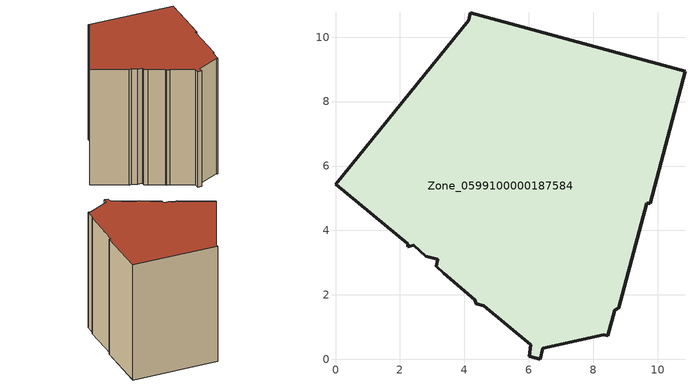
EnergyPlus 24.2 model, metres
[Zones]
Zone_0599100000187584
 floor ground (C_G): 4.6,1.67 4.37,1.72 4.33,1.85 3.36,2.67 3.12,2.9 3.17,3.11 2.79,3.2 2.44,3.53 2.23,3.49 2.25,3.58 0,5.44 4.13,10.53 4.19,10.76 10.85,8.95 9.77,4.84 9.66,4.85 8.8,1.61 8.68,1.53 8.45,0.73 8.33,0.76 6.44,0.35 6.35,0 6.01,0.09 6.06,0.45 z0
 wall outside (C_F): 4.13,10.53 0,5.44 2.25,3.58 2.23,3.49 2.44,3.53 2.79,3.2 3.17,3.11 3.12,2.9 3.36,2.67 4.33,1.85 4.37,1.72 4.6,1.67 6.06,0.45 6.01,0.09 6.35,0 6.44,0.35 8.33,0.76 8.45,0.73 8.68,1.53 8.8,1.61 9.66,4.85 9.77,4.84 10.85,8.95 4.19,10.76 4.13,10.53 z0:9.85
 roof outside (C_R): 3.36,2.67 4.33,1.85 4.37,1.72 4.6,1.67 6.06,0.45 6.01,0.09 6.35,0 6.44,0.35 8.33,0.76 8.45,0.73 8.68,1.53 8.8,1.61 9.66,4.85 9.77,4.84 10.85,8.95 4.19,10.76 4.13,10.53 0,5.44 2.25,3.58 2.23,3.49 2.44,3.53 2.79,3.2 3.17,3.11 3.12,2.9 z9.85
[BUILDING]
Pand.0599100000187584: North Axis=0; Terrain=City; Loads Convergence Tolerance Value=0.04; Temperature Convergence Tolerance Value=0.4; Solar Distribution=FullExterior; Maximum Number of Warmup Days=25; Minimum Number of Warmup Days=1
[Site:Location]
Rotterdam.The.Hague.AP_ZH_NLD Design_Conditions: Latitude=51.96; Longitude=4.45; Time Zone=1; Elevation=-4.5
[SITE:GROUNDTEMPERATURE:BUILDINGSURFACE]
18, 18, 18, 18, 18, 18, 18, 18, 18, 18, 18, 18
[MATERIAL] Thermal Absorptance=0.9; Solar Absorptance=0.7; Visible Absorptance=0.7
Name | Roughness | Thickness | Conductivity | Density | Specific Heat
G.D.1965 | MediumSmooth | 0.15 | 1 | 540 | 1210
F.D.1965 | Rough | 0.3 | 0.857143 | 1920 | 840
R.D.1965 | MediumRough | 0.2 | 0.08 | 1500 | 1000
[CONSTRUCTION]
C_G: G.D.1965
C_F: F.D.1965
C_R: R.D.1965
[ZONE]
Zone_0599100000187584: Type=1; Multiplier=1; Ceiling Height=Autocalculate; Volume=Autocalculate; Floor Area=autocalculate; Part of Total Floor Area=Yes
[ZONEINFILTRATION:DESIGNFLOWRATE]
Infil_Zone_0599100000187584: Zone or ZoneList or Space or SpaceList=Zone_0599100000187584; Schedule=AlwaysOn; Design Flow Rate Calculation Method=Flow/Area; Flow Rate per Floor Area=0.0042; Constant Term Coefficient=1; Temperature Term Coefficient=0; Velocity Term Coefficient=0; Velocity Squared Term Coefficient=0
[HVACTEMPLATE:ZONE:IDEALLOADSAIRSYSTEM]
Zone_0599100000187584: Maximum Heating Supply Air Temperature=50; Minimum Cooling Supply Air Temperature=13; Maximum Heating Supply Air Humidity Ratio=0.0156; Minimum Cooling Supply Air Humidity Ratio=0.0077; Heating Limit=NoLimit; Cooling Limit=NoLimit; Dehumidification Control Type=ConstantSensibleHeatRatio; Cooling Sensible Heat Ratio=0.7; Dehumidification Setpoint=60; Humidification Control Type=None; Humidification Setpoint=30; Outdoor Air Method=None; Outdoor Air Flow Rate per Person=0.00944; Outdoor Air Flow Rate per Zone Floor Area=0; Outdoor Air Flow Rate per Zone=0; Demand Controlled Ventilation Type=None; Outdoor Air Economizer Type=NoEconomizer; Heat Recovery Type=None; Sensible Heat Recovery Effectiveness=0.7; Latent Heat Recovery Effectiveness=0.65
[ZONECONTROL:THERMOSTAT]
ThermostatControl_Zone_0599100000187584: Zone or ZoneList=Zone_0599100000187584; Control Type Schedule=DualSetpointControlType; Control 1=Thermostat_Zone_0599100000187584; Temperature Difference Between Cutout And Setpoint=0
[THERMOSTATSETPOINT:DUALSETPOINT]
Thermostat_Zone_0599100000187584: Heating Setpoint Temperature Schedule=HeatingSetpoint_Zone_0599100000187584; Cooling Setpoint Temperature Schedule=CoolingSetpoint_Zone_0599100000187584
[SCHEDULE:COMPACT]
HeatingSetpoint_Zone_0599100000187584: Through: 12/31, For: AllDays, Until: 24:00, 21
CoolingSetpoint_Zone_0599100000187584: Through: 12/31, For: AllDays, Until: 24:00, 24
DualSetpointControlType: Through: 12/31, For: AllDays, Until: 24:00, 4
AlwaysOn: Through: 12/31, For: AllDays, Until: 24:00, 1
